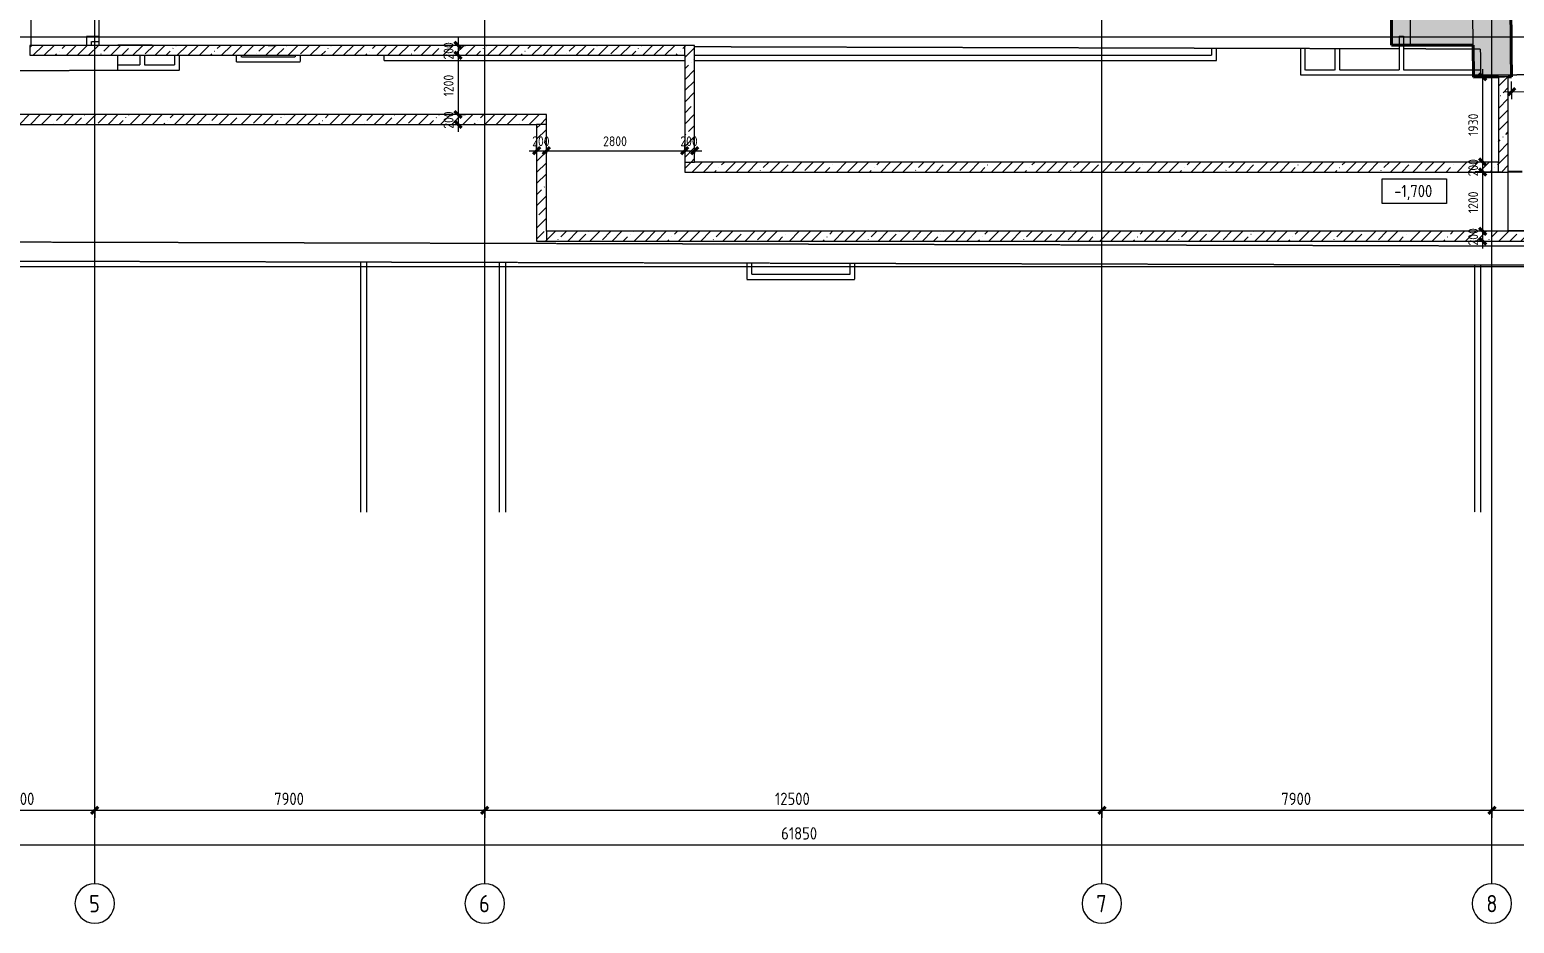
# Model space of a CAD drawing. Header units: millimetres. Extents: x -11886 to 71589, y -4690 to 48120.
# Drawn here: x 9393 to 39464, y -4690 to 13402 of the extents above; entities that cross this region are included whole.
import ezdxf

# ---------------------------------------------------------------- set-up
doc = ezdxf.new("R2010")
doc.units = ezdxf.units.MM
doc.linetypes.add('ADSK_Линия сетки', pattern=[25, 20, -2.5, 0, -2.5])
doc.linetypes.add('ADSK_Сверху', pattern=[4.5, 3, -1.5])
for name, color, linetype, lineweight in [('Аннотация', 7, 'Continuous', 20), ('Лестницы', 7, 'Continuous', 18), ('Оси', 7, 'Continuous', 9), ('Отметки', 7, 'Continuous', 9), ('Размеры', 7, 'Continuous', 9), ('Размеры-100', 7, 'Continuous', 9), ('Стены внутренние', 250, 'Continuous', 18), ('Стены наружные', 250, 'Continuous', 18), ('Стены штриховка', 250, 'Continuous', 18), ('Узлы', 7, 'Continuous', 18)]:
    doc.layers.add(name, color=color, linetype=linetype, lineweight=lineweight)
doc.layers.add('Линии', color=7, linetype='Continuous', lineweight=9, true_color=0x00a600)
doc.styles.add('GOST Common', font='GOST_Common.ttf', dxfattribs={"width": 0.9, "height": 350})
doc.styles.add('GOST Common_1', font='GOST_Common.ttf', dxfattribs={"width": 0.9, "height": 250})
doc.styles.add('GOST Common_2', font='GOST_Common.ttf', dxfattribs={"width": 0.9, "height": 200})
doc.dimstyles.new('ADSK_Основной_2_5_мм', dxfattribs={"dimscale": 304.8, "dimtxt": 251.428749, "dimasz": 0.463911, "dimexe": 0.492126, "dimexo": 0.492126, "dimgap": 0.098425, "dimtad": 1, "dimdec": 1, "dimrnd": 0.1, "dimdsep": 46, "dimtxsty": 'GOST Common_1', "dimblk1": 'OBLIQUE', "dimblk2": 'OBLIQUE', "dimsah": 1, "dimcen": 0.09, "dimdle": 0.492126, "dimazin": 2, "dimtfac": 1, "dimtdec": 4, "dimtix": 1, "dimtmove": 0, "dimatfit": 3, "dimfxl": 1, "dimtvp": 1, "dimtfill": 1, "dimtolj": 1, "dimtzin": 0, "dimlwd": 20, "dimlwe": 20, "dimarcsym": 2})
doc.dimstyles.new('ADSK_Основной_2_мм_Округление_до_1_мм', dxfattribs={"dimscale": 304.8, "dimtxt": 201.142999, "dimasz": 0.463911, "dimexe": 0.492126, "dimexo": 0.492126, "dimgap": 0.098425, "dimtad": 1, "dimdec": 0, "dimdsep": 46, "dimtxsty": 'GOST Common_2', "dimblk1": 'OBLIQUE', "dimblk2": 'OBLIQUE', "dimsah": 1, "dimcen": 0.09, "dimdle": 0.492126, "dimazin": 2, "dimtfac": 1, "dimtdec": 4, "dimtix": 1, "dimtmove": 0, "dimatfit": 3, "dimfxl": 1, "dimtvp": 1, "dimtolj": 1, "dimtzin": 0, "dimlwd": 20, "dimlwe": 20, "dimarcsym": 2})
pattern_1 = [(45, (-121510.57, 9206.3), (-224.5064, 224.5064), []), (45, (-121286.07, 9206.3), (-224.5064, 224.5064), [396.875, -79.375, 3.353, -76.022])]

# ---------------------------------------------------------------- blocks, each defined once
blk = doc.blocks.new('Ось сетки - Круг_Ø8 мм-6577-00 План подвала кладочный')
at = {"layer": 'Оси', "lineweight": 20}
for start, end in [(360, 180), (180, 360)]:
    blk.add_arc((0, 0), 4, start, end, dxfattribs=at)
blk = doc.blocks.new('DIMBLOCK4-00 План подвала кладочный')
at = {"layer": 'Размеры-100', "lineweight": 20, "transparency": 16777216}
for p, q in [((7710, -2402), (7710, 926)), ((10710, -2402), (10710, 926)), ((7710, -2402), (10710, -2402)), ((7710, -2402), (7710, -2552)), ((10710, -2402), (10710, -2552))]:
    blk.add_line(p, q, dxfattribs=at)
at = {"layer": 'Размеры-100', "lineweight": 40, "transparency": 16777216}
for p, q in [((7710, -2402), (7639, -2472)), ((7710, -2402), (7781, -2331)), ((10710, -2402), (10639, -2472)), ((10710, -2402), (10781, -2331))]:
    blk.add_line(p, q, dxfattribs=at)
at = {"layer": 'Размеры-100', "color": 0, "lineweight": 20, "transparency": 16777216, "insert": (8895, -2045), "char_height": 250, "width": 756.84, "attachment_point": 1, "line_spacing_factor": 1.022761, "style": 'GOST Common_1', "bg_fill": 3, "box_fill_scale": 1.25, "bg_fill_color": 256, "bg_fill_true_color": 13158600, "bg_fill_transparency": 0}
blk.add_mtext('3000', dxfattribs=at)
blk = doc.blocks.new('_Oblique')
at = {"color": 0, "linetype": 'ByBlock', "lineweight": -2}
blk.add_line((-0.5, -0.5), (0.5, 0.5), dxfattribs=at)
blk = doc.blocks.new('DIMBLOCK5-00 План подвала кладочный')
at = {"layer": 'Размеры-100', "lineweight": 20, "transparency": 16777216}
for p, q in [((10710, -2402), (10710, 926)), ((18610, -2402), (18610, 926)), ((10710, -2402), (18610, -2402)), ((10710, -2402), (10710, -2552)), ((18610, -2402), (18610, -2552))]:
    blk.add_line(p, q, dxfattribs=at)
at = {"layer": 'Размеры-100', "lineweight": 40, "transparency": 16777216}
for p, q in [((10710, -2402), (10639, -2472)), ((10710, -2402), (10781, -2331)), ((18610, -2402), (18539, -2472)), ((18610, -2402), (18681, -2331))]:
    blk.add_line(p, q, dxfattribs=at)
at = {"layer": 'Размеры-100', "color": 0, "lineweight": 20, "transparency": 16777216, "insert": (14345, -2045), "char_height": 250, "width": 756.84, "attachment_point": 1, "line_spacing_factor": 1.022761, "style": 'GOST Common_1', "bg_fill": 3, "box_fill_scale": 1.25, "bg_fill_color": 256, "bg_fill_true_color": 13158600, "bg_fill_transparency": 0}
blk.add_mtext('7900', dxfattribs=at)
blk = doc.blocks.new('DIMBLOCK6-00 План подвала кладочный')
at = {"layer": 'Размеры-100', "lineweight": 20, "transparency": 16777216}
for p, q in [((18610, -2402), (18610, 926)), ((31110, -2402), (31110, 926)), ((18610, -2402), (31110, -2402)), ((18610, -2402), (18610, -2552)), ((31110, -2402), (31110, -2552))]:
    blk.add_line(p, q, dxfattribs=at)
at = {"layer": 'Размеры-100', "lineweight": 40, "transparency": 16777216}
for p, q in [((18610, -2402), (18539, -2472)), ((18610, -2402), (18681, -2331)), ((31110, -2402), (31039, -2472)), ((31110, -2402), (31181, -2331))]:
    blk.add_line(p, q, dxfattribs=at)
at = {"layer": 'Размеры-100', "color": 0, "lineweight": 20, "transparency": 16777216, "insert": (24489, -2045), "char_height": 250, "width": 889.8, "attachment_point": 1, "line_spacing_factor": 1.022761, "style": 'GOST Common_1', "bg_fill": 3, "box_fill_scale": 1.25, "bg_fill_color": 256, "bg_fill_true_color": 13158600, "bg_fill_transparency": 0}
blk.add_mtext('12500', dxfattribs=at)
blk = doc.blocks.new('DIMBLOCK7-00 План подвала кладочный')
at = {"layer": 'Размеры-100', "lineweight": 20, "transparency": 16777216}
for p, q in [((31110, -2402), (31110, 926)), ((39010, -2402), (39010, 926)), ((31110, -2402), (39010, -2402)), ((31110, -2402), (31110, -2552)), ((39010, -2402), (39010, -2552))]:
    blk.add_line(p, q, dxfattribs=at)
at = {"layer": 'Размеры-100', "lineweight": 40, "transparency": 16777216}
for p, q in [((31110, -2402), (31039, -2472)), ((31110, -2402), (31181, -2331)), ((39010, -2402), (38939, -2472)), ((39010, -2402), (39081, -2331))]:
    blk.add_line(p, q, dxfattribs=at)
at = {"layer": 'Размеры-100', "color": 0, "lineweight": 20, "transparency": 16777216, "insert": (34745, -2045), "char_height": 250, "width": 756.84, "attachment_point": 1, "line_spacing_factor": 1.022761, "style": 'GOST Common_1', "bg_fill": 3, "box_fill_scale": 1.25, "bg_fill_color": 256, "bg_fill_true_color": 13158600, "bg_fill_transparency": 0}
blk.add_mtext('7900', dxfattribs=at)
blk = doc.blocks.new('DIMBLOCK8-00 План подвала кладочный')
at = {"layer": 'Размеры-100', "lineweight": 20, "transparency": 16777216}
for p, q in [((39010, -2402), (39010, 926)), ((42410, -2402), (42410, 926)), ((39010, -2402), (42410, -2402)), ((39010, -2402), (39010, -2552)), ((42410, -2402), (42410, -2552))]:
    blk.add_line(p, q, dxfattribs=at)
at = {"layer": 'Размеры-100', "lineweight": 40, "transparency": 16777216}
for p, q in [((39010, -2402), (38939, -2472)), ((39010, -2402), (39081, -2331)), ((42410, -2402), (42339, -2472)), ((42410, -2402), (42481, -2331))]:
    blk.add_line(p, q, dxfattribs=at)
at = {"layer": 'Размеры-100', "color": 0, "lineweight": 20, "transparency": 16777216, "insert": (40384, -2045), "char_height": 250, "width": 782.41, "attachment_point": 1, "line_spacing_factor": 1.022761, "style": 'GOST Common_1', "bg_fill": 3, "box_fill_scale": 1.25, "bg_fill_color": 256, "bg_fill_true_color": 13158600, "bg_fill_transparency": 0}
blk.add_mtext('3400', dxfattribs=at)
blk = doc.blocks.new('DIMBLOCK16-00 План подвала кладочный')
at = {"layer": 'Размеры-100', "lineweight": 20, "transparency": 16777216}
for p, q in [((-5940, -3102), (-5940, 926)), ((55910, -3102), (55910, 926)), ((-6090, -3102), (56060, -3102)), ((-5940, -3102), (-5940, -3252)), ((55910, -3102), (55910, -3252))]:
    blk.add_line(p, q, dxfattribs=at)
at = {"layer": 'Размеры-100', "lineweight": 40, "transparency": 16777216}
for p, q in [((-5940, -3102), (-6011, -3172)), ((-5940, -3102), (-5869, -3031)), ((55910, -3102), (55839, -3172)), ((55910, -3102), (55981, -3031))]:
    blk.add_line(p, q, dxfattribs=at)
at = {"layer": 'Размеры-100', "color": 0, "lineweight": 20, "transparency": 16777216, "insert": (24614, -2745), "char_height": 250, "width": 889.8, "attachment_point": 1, "line_spacing_factor": 1.022761, "style": 'GOST Common_1', "bg_fill": 3, "box_fill_scale": 1.25, "bg_fill_color": 256, "bg_fill_true_color": 13158600, "bg_fill_transparency": 0}
blk.add_mtext('61850', dxfattribs=at)
blk = doc.blocks.new('DIMBLOCK48-00 План подвала кладочный')
at = {"layer": 'Размеры-100', "lineweight": 20, "transparency": 16777216}
for p, q in [((38824, 12450), (38674, 12450)), ((38824, 10371), (38824, 12600)), ((38824, 12450), (39266, 12450)), ((38824, 10521), (38674, 10521)), ((38824, 10521), (39193, 10521))]:
    blk.add_line(p, q, dxfattribs=at)
at = {"layer": 'Размеры-100', "lineweight": 40, "transparency": 16777216}
for p, q in [((38824, 12450), (38753, 12521)), ((38824, 12450), (38894, 12380)), ((38824, 10521), (38753, 10591)), ((38824, 10521), (38894, 10450))]:
    blk.add_line(p, q, dxfattribs=at)
at = {"layer": 'Размеры-100', "color": 0, "lineweight": 20, "transparency": 16777216, "insert": (38532, 11252), "char_height": 200, "width": 560.47, "attachment_point": 1, "rotation": 90, "line_spacing_factor": 1.022761, "style": 'GOST Common_2'}
blk.add_mtext('1930', dxfattribs=at)
blk = doc.blocks.new('DIMBLOCK119-00 План подвала кладочный')
at = {"layer": 'Размеры-100', "lineweight": 40, "transparency": 16777216}
for p, q in [((38824, 9321), (38753, 9391)), ((38824, 9121), (38753, 9191)), ((38824, 9321), (38894, 9250)), ((38824, 9121), (38894, 9050))]:
    blk.add_line(p, q, dxfattribs=at)
at = {"layer": 'Размеры-100', "lineweight": 20, "transparency": 16777216}
for p, q in [((38824, 9321), (38674, 9321)), ((38824, 9121), (38674, 9121)), ((38824, 8971), (38824, 9321)), ((38824, 9321), (38874, 9321)), ((38824, 9121), (38874, 9121))]:
    blk.add_line(p, q, dxfattribs=at)
at = {"layer": 'Размеры-100', "color": 0, "lineweight": 20, "transparency": 16777216, "insert": (38532, 9031), "char_height": 200, "width": 454.11, "attachment_point": 1, "rotation": 90, "line_spacing_factor": 1.022761, "style": 'GOST Common_2'}
blk.add_mtext('200', dxfattribs=at)
blk = doc.blocks.new('DIMBLOCK120-00 План подвала кладочный')
at = {"layer": 'Размеры-100', "lineweight": 40, "transparency": 16777216}
for p, q in [((38824, 10521), (38753, 10591)), ((38824, 10521), (38894, 10450)), ((38824, 9321), (38753, 9391)), ((38824, 9321), (38894, 9250))]:
    blk.add_line(p, q, dxfattribs=at)
at = {"layer": 'Размеры-100', "lineweight": 20, "transparency": 16777216}
for p, q in [((38824, 10521), (38674, 10521)), ((38824, 9321), (38824, 10521)), ((38824, 10521), (38874, 10521)), ((38824, 9321), (38674, 9321)), ((38824, 9321), (38874, 9321))]:
    blk.add_line(p, q, dxfattribs=at)
at = {"layer": 'Размеры-100', "color": 0, "lineweight": 20, "transparency": 16777216, "insert": (38532, 9687), "char_height": 200, "width": 560.47, "attachment_point": 1, "rotation": 90, "line_spacing_factor": 1.022761, "style": 'GOST Common_2'}
blk.add_mtext('1200', dxfattribs=at)
blk = doc.blocks.new('DIMBLOCK121-00 План подвала кладочный')
at = {"layer": 'Размеры-100', "lineweight": 20, "transparency": 16777216}
for p, q in [((38824, 10521), (38824, 10871)), ((38824, 10721), (38674, 10721)), ((38824, 10721), (38874, 10721)), ((38824, 10521), (38674, 10521)), ((38824, 10521), (38874, 10521))]:
    blk.add_line(p, q, dxfattribs=at)
at = {"layer": 'Размеры-100', "lineweight": 40, "transparency": 16777216}
for p, q in [((38824, 10721), (38753, 10791)), ((38824, 10521), (38753, 10591)), ((38824, 10721), (38894, 10650)), ((38824, 10521), (38894, 10450))]:
    blk.add_line(p, q, dxfattribs=at)
at = {"layer": 'Размеры-100', "color": 0, "lineweight": 20, "transparency": 16777216, "insert": (38532, 10431), "char_height": 200, "width": 454.11, "attachment_point": 1, "rotation": 90, "line_spacing_factor": 1.022761, "style": 'GOST Common_2'}
blk.add_mtext('200', dxfattribs=at)
blk = doc.blocks.new('DIMBLOCK125-00 План подвала кладочный')
at = {"layer": 'Размеры-100', "lineweight": 20, "transparency": 16777216}
for p, q in [((19510, 10951), (19860, 10951)), ((19660, 10951), (19660, 11101)), ((19660, 10951), (19660, 10901)), ((19860, 10951), (19860, 11101)), ((19860, 10951), (19860, 10901))]:
    blk.add_line(p, q, dxfattribs=at)
at = {"layer": 'Размеры-100', "lineweight": 40, "transparency": 16777216}
for p, q in [((19660, 10951), (19589, 10881)), ((19660, 10951), (19731, 11022)), ((19860, 10951), (19789, 10881)), ((19860, 10951), (19931, 11022))]:
    blk.add_line(p, q, dxfattribs=at)
at = {"layer": 'Размеры-100', "color": 0, "lineweight": 20, "transparency": 16777216, "insert": (19571, 11243), "char_height": 200, "width": 454.11, "attachment_point": 1, "line_spacing_factor": 1.022761, "style": 'GOST Common_2'}
blk.add_mtext('200', dxfattribs=at)
blk = doc.blocks.new('DIMBLOCK126-00 План подвала кладочный')
at = {"layer": 'Размеры-100', "lineweight": 40, "transparency": 16777216}
for p, q in [((19860, 10951), (19789, 10881)), ((19860, 10951), (19931, 11022)), ((22660, 10951), (22589, 10881)), ((22660, 10951), (22731, 11022))]:
    blk.add_line(p, q, dxfattribs=at)
at = {"layer": 'Размеры-100', "lineweight": 20, "transparency": 16777216}
for p, q in [((19860, 10951), (19860, 11101)), ((19860, 10951), (22660, 10951)), ((19860, 10951), (19860, 10901)), ((22660, 10951), (22660, 11101)), ((22660, 10951), (22660, 10901))]:
    blk.add_line(p, q, dxfattribs=at)
at = {"layer": 'Размеры-100', "color": 0, "lineweight": 20, "transparency": 16777216, "insert": (21008, 11243), "char_height": 200, "width": 605.47, "attachment_point": 1, "line_spacing_factor": 1.022761, "style": 'GOST Common_2'}
blk.add_mtext('2800', dxfattribs=at)
blk = doc.blocks.new('DIMBLOCK127-00 План подвала кладочный')
at = {"layer": 'Размеры-100', "lineweight": 40, "transparency": 16777216}
for p, q in [((22660, 10951), (22589, 10881)), ((22660, 10951), (22731, 11022)), ((22860, 10951), (22789, 10881)), ((22860, 10951), (22931, 11022))]:
    blk.add_line(p, q, dxfattribs=at)
at = {"layer": 'Размеры-100', "lineweight": 20, "transparency": 16777216}
for p, q in [((22660, 10951), (22660, 11101)), ((22660, 10951), (23010, 10951)), ((22660, 10951), (22660, 10901)), ((22860, 10951), (22860, 11101)), ((22860, 10951), (22860, 10901))]:
    blk.add_line(p, q, dxfattribs=at)
at = {"layer": 'Размеры-100', "color": 0, "lineweight": 20, "transparency": 16777216, "insert": (22571, 11243), "char_height": 200, "width": 454.11, "attachment_point": 1, "line_spacing_factor": 1.022761, "style": 'GOST Common_2'}
blk.add_mtext('200', dxfattribs=at)
blk = doc.blocks.new('DIMBLOCK128-00 План подвала кладочный')
at = {"layer": 'Размеры-100', "lineweight": 20, "transparency": 16777216}
for p, q in [((18069, 13235), (18069, 12885)), ((18069, 13085), (18019, 13085)), ((18069, 13085), (18219, 13085)), ((18069, 12885), (18019, 12885)), ((18069, 12885), (18219, 12885))]:
    blk.add_line(p, q, dxfattribs=at)
at = {"layer": 'Размеры-100', "lineweight": 40, "transparency": 16777216}
for p, q in [((18069, 13085), (17999, 13155)), ((18069, 12885), (17999, 12955)), ((18069, 13085), (18140, 13014)), ((18069, 12885), (18140, 12814))]:
    blk.add_line(p, q, dxfattribs=at)
at = {"layer": 'Размеры-100', "color": 0, "lineweight": 20, "transparency": 16777216, "insert": (17778, 12796), "char_height": 200, "width": 454.11, "attachment_point": 1, "rotation": 90, "line_spacing_factor": 1.022761, "style": 'GOST Common_2'}
blk.add_mtext('200', dxfattribs=at)
blk = doc.blocks.new('DIMBLOCK129-00 План подвала кладочный')
at = {"layer": 'Размеры-100', "lineweight": 40, "transparency": 16777216}
for p, q in [((18069, 12885), (17999, 12955)), ((18069, 12885), (18140, 12814)), ((18069, 11685), (17999, 11755)), ((18069, 11685), (18140, 11614))]:
    blk.add_line(p, q, dxfattribs=at)
at = {"layer": 'Размеры-100', "lineweight": 20, "transparency": 16777216}
for p, q in [((18069, 12885), (18019, 12885)), ((18069, 12885), (18069, 11685)), ((18069, 12885), (18219, 12885)), ((18069, 11685), (18019, 11685)), ((18069, 11685), (18219, 11685))]:
    blk.add_line(p, q, dxfattribs=at)
at = {"layer": 'Размеры-100', "color": 0, "lineweight": 20, "transparency": 16777216, "insert": (17778, 12051), "char_height": 200, "width": 560.47, "attachment_point": 1, "rotation": 90, "line_spacing_factor": 1.022761, "style": 'GOST Common_2'}
blk.add_mtext('1200', dxfattribs=at)
blk = doc.blocks.new('DIMBLOCK130-00 План подвала кладочный')
at = {"layer": 'Размеры-100', "lineweight": 40, "transparency": 16777216}
for p, q in [((18069, 11685), (17999, 11755)), ((18069, 11485), (17999, 11555)), ((18069, 11685), (18140, 11614)), ((18069, 11485), (18140, 11414))]:
    blk.add_line(p, q, dxfattribs=at)
at = {"layer": 'Размеры-100', "lineweight": 20, "transparency": 16777216}
for p, q in [((18069, 11685), (18019, 11685)), ((18069, 11485), (18019, 11485)), ((18069, 11685), (18069, 11335)), ((18069, 11685), (18219, 11685)), ((18069, 11485), (18219, 11485))]:
    blk.add_line(p, q, dxfattribs=at)
at = {"layer": 'Размеры-100', "color": 0, "lineweight": 20, "transparency": 16777216, "insert": (17778, 11396), "char_height": 200, "width": 454.11, "attachment_point": 1, "rotation": 90, "line_spacing_factor": 1.022761, "style": 'GOST Common_2'}
blk.add_mtext('200', dxfattribs=at)
blk = doc.blocks.new('DIMBLOCK186-00 План подвала кладочный')
at = {"layer": 'Размеры-100', "lineweight": 20, "transparency": 16777216}
for p, q in [((39409, 12147), (39407, 12356)), ((40609, 12156), (40607, 12365)), ((39259, 12146), (40759, 12157)), ((39409, 12147), (39410, 11997)), ((40609, 12156), (40610, 12006))]:
    blk.add_line(p, q, dxfattribs=at)
at = {"layer": 'Размеры-100', "lineweight": 40, "transparency": 16777216}
for p, q in [((39409, 12147), (39339, 12076)), ((39409, 12147), (39479, 12218)), ((40609, 12156), (40538, 12085)), ((40609, 12156), (40679, 12227))]:
    blk.add_line(p, q, dxfattribs=at)
at = {"layer": 'Размеры-100', "color": 0, "lineweight": 20, "transparency": 16777216, "insert": (39773, 12441), "char_height": 200, "width": 560.47, "attachment_point": 1, "rotation": 0.4139, "line_spacing_factor": 1.022761, "style": 'GOST Common_2'}
blk.add_mtext('1200', dxfattribs=at)
blk = doc.blocks.new('Высотные отметки - Рамка-5093-00 План подвала кладочный')
at = {"layer": 'Аннотация'}
for p, q in [((-6.5, 0), (-6.5, 5)), ((-6.5, 5), (6.5, 5)), ((6.5, 5), (6.5, 0)), ((6.5, 0), (-6.5, 0))]:
    blk.add_line(p, q, dxfattribs=at)

msp = doc.modelspace()

# ---------------------------------------------------------------- hatches: boundary and pattern name
at = {"layer": 'Стены внутренние', "true_color": 0xc0c0c0}
h = msp.add_hatch(color=9, dxfattribs=at)
h.paths.add_polyline_path([(36973.71, 13085.96), (37353.71, 13085.96), (37353.71, 14607.43), (36978.07, 14607.43), (36980.85, 14407.43), (36973.71, 14407.43), (36973.71, 13541.22)])
h.paths.add_polyline_path([(37353.71, 15807.43), (37353.68, 20424.06), (36973.71, 20424.06), (36973.71, 15807.43)])
msp.add_hatch(color=9, dxfattribs=at).paths.add_polyline_path([(38636.39, 12443.26), (39406.36, 12449.5), (39388.84, 14613.24), (38618.87, 14607), (38635.88, 12505.5)])
h = msp.add_hatch(color=9, dxfattribs=at)
h.paths.add_polyline_path([(39405.9, 12505.95), (39406.11, 12505.96), (39405.79, 12520.35)])
h.paths.add_polyline_path([(40606.08, 12514.62), (42209.75, 12526.21), (42209.75, 12906.22), (40603.33, 12894.61), (40606.03, 12520.35)])
at = {"layer": 'Стены наружные', "true_color": 0xc0c0c0}
msp.add_hatch(color=9, dxfattribs=at).paths.add_polyline_path([(38631.18, 13085.96), (38625.84, 13745.96), (38506.16, 13745.96), (38506.19, 13743.65), (38438.72, 13745.96), (37353.71, 13745.96), (37353.71, 13085.96), (38625.84, 13085.96)])
at = {"layer": 'Узлы', "lineweight": 9}
h = msp.add_hatch(dxfattribs=at)
h.set_pattern_fill('FP_7', color=256, style=0, pattern_type=2)
h.set_pattern_definition(pattern_1)
h.paths.add_polyline_path([(16674.9, 12884.75), (22659.91, 12884.75), (22659.91, 13084.75), (9392.99, 13084.75), (9392.99, 12884.75), (16670.07, 12884.75)])
h = msp.add_hatch(dxfattribs=at)
h.set_pattern_fill('FP_7', color=256, style=0, pattern_type=2)
h.set_pattern_definition(pattern_1)
h.paths.add_polyline_path([(22859.91, 10720.68), (22859.91, 13084.75), (22659.91, 13084.75), (22659.91, 10720.68)])
h = msp.add_hatch(dxfattribs=at)
h.set_pattern_fill('FP_7', color=256, style=0, pattern_type=2)
h.set_pattern_definition(pattern_1)
h.paths.add_polyline_path([(39142.82, 10520.68), (39342.82, 10520.68), (39342.82, 12448.98), (39142.82, 12447.36), (39142.82, 10720.68)])
h = msp.add_hatch(dxfattribs=at)
h.set_pattern_fill('FP_7', color=256, style=0, pattern_type=2)
h.set_pattern_definition(pattern_1)
h.paths.add_polyline_path([(8133.77, 11484.75), (19859.91, 11484.75), (19859.91, 11684.75), (7707.7, 11684.75), (7707.7, 11484.75), (8133.02, 11484.75)])
h = msp.add_hatch(dxfattribs=at)
h.set_pattern_fill('FP_7', color=256, style=0, pattern_type=2)
h.set_pattern_definition(pattern_1)
h.paths.add_polyline_path([(19859.91, 9120.68), (19859.91, 11484.75), (19659.91, 11484.75), (19659.91, 9120.68)])
h = msp.add_hatch(dxfattribs=at)
h.set_pattern_fill('FP_7', color=256, style=0, pattern_type=2)
h.set_pattern_definition(pattern_1)
h.paths.add_polyline_path([(23739.84, 10520.68), (39142.82, 10520.68), (39142.82, 10720.68), (22659.91, 10720.68), (22659.91, 10520.68), (22859.91, 10520.68)])
h = msp.add_hatch(dxfattribs=at)
h.set_pattern_fill('FP_7', color=256, style=0, pattern_type=2)
h.set_pattern_definition(pattern_1)
h.paths.add_polyline_path([(19859.91, 9120.68), (42767.08, 9120.68), (42767.08, 9320.68), (19859.91, 9320.68)])

# ---------------------------------------------------------------- linework, layer by layer
at = {"layer": 'Лестницы', "linetype": 'ADSK_Сверху'}
for p, q in [((39620.72, 10529.9), (39342.84, 10529.9)), ((39625.38, 10519.9), (39342.84, 10519.9)), ((39342.84, 9329.9), (39342.84, 10519.9)), ((39342.84, 9329.9), (39342.84, 9320.68)), ((40180.29, 9329.9), (39342.84, 9329.9))]:
    msp.add_line(p, q, dxfattribs=at)
at = {"layer": 'Линии', "color": 18, "lineweight": 18, "true_color": 0x000000}
for p, q in [((22659.91, 13084.75), (9392.99, 13084.75)), ((9392.99, 13084.75), (9392.99, 12884.75)), ((22859.91, 13084.75), (22659.91, 13084.75)), ((22659.91, 12884.75), (22659.91, 13084.75)), ((22859.91, 10720.68), (22859.91, 13084.75)), ((9392.99, 12884.75), (22659.91, 12884.75)), ((22659.91, 12884.75), (22659.91, 10720.68)), ((39342.82, 12448.98), (39142.82, 12447.36)), ((39142.82, 12447.36), (39142.82, 10720.68)), ((39342.82, 10520.68), (39342.82, 12448.98)), ((19859.91, 11684.75), (7707.7, 11684.75)), ((7707.7, 11484.75), (19659.91, 11484.75)), ((19859.91, 11484.75), (19659.91, 11484.75)), ((19659.91, 11484.75), (19659.91, 9120.68)), ((19859.91, 11484.75), (19859.91, 11684.75)), ((19859.91, 9320.68), (19859.91, 11484.75)), ((22659.91, 10720.68), (22659.91, 10520.68)), ((22659.91, 10720.68), (22859.91, 10720.68)), ((39142.82, 10720.68), (22859.91, 10720.68)), ((39142.82, 10520.68), (39142.82, 10720.68)), ((22659.91, 10520.68), (39142.82, 10520.68)), ((39142.82, 10520.68), (39342.82, 10520.68)), ((19659.91, 9120.68), (19859.91, 9120.68)), ((42767.08, 9320.68), (19859.91, 9320.68)), ((19859.91, 9320.68), (19859.91, 9120.68)), ((19859.91, 9120.68), (42567.08, 9120.68))]:
    msp.add_line(p, q, dxfattribs=at)
at = {"layer": 'Оси', "linetype": 'ADSK_Линия сетки'}
for p, q in [((18609.91, -3890.07), (18609.91, 44534.79)), ((31109.91, -3890.07), (31109.91, 44534.79)), ((10709.91, -3890.07), (10709.91, 21668.8)), ((39009.91, -3890.07), (39009.91, 21668.8)), ((-11086.22, 13256.79), (57141.72, 13256.79)), ((-11086.22, 8606.79), (57141.72, 8606.79))]:
    msp.add_line(p, q, dxfattribs=at)
at = {"layer": 'Стены внутренние', "color": 253, "linetype": 'ADSK_Сверху', "true_color": 0xaaaaaa}
for p, q in [((10795.24, 20408.63), (10795.24, 13084.75)), ((9420.81, 13084.75), (9420.81, 15388.59)), ((10795.24, 13260.87), (10545.24, 13260.87)), ((10545.24, 13260.87), (10545.24, 13084.75)), ((37129.57, 13274.13), (37129.57, 12585.24)), ((37129.57, 13274.13), (37229.57, 13274.13)), ((37229.57, 12585.24), (37229.57, 13274.13)), ((10645.24, 13160.87), (10795.24, 13160.87)), ((10645.24, 13084.75), (10645.24, 13160.87)), ((11175.24, 13084.75), (11175.24, 13093.99)), ((11175.24, 13093.99), (13585.16, 13087.05)), ((11625.24, 13092.69), (11625.24, 13084.75)), ((11725.24, 13084.75), (11725.24, 13092.41)), ((12325.16, 13090.68), (12325.16, 13084.75)), ((12425.16, 13084.75), (12425.16, 13090.39)), ((13585.16, 13087.05), (14383.76, 13084.75)), ((13585.16, 13087.05), (13585.16, 13084.75)), ((13685.16, 13084.75), (13685.16, 13086.76)), ((22859.91, 13060.35), (35130.52, 13025.03)), ((33330.38, 13030.21), (33330.38, 12879.93)), ((33430.38, 12779.93), (33430.38, 13029.92)), ((35130.52, 13025.03), (37129.57, 13019.27)), ((35130.52, 13025.03), (35130.52, 12485.24)), ((35230.52, 12585.24), (35230.52, 13024.74)), ((35829.57, 13023.02), (35829.57, 12585.24)), ((35929.57, 12585.24), (35929.57, 13022.73)), ((37229.57, 13018.99), (38775.47, 13014.54)), ((38775.47, 13014.54), (38779.58, 12585.24)), ((11175.24, 12582.03), (11175.24, 12884.75)), ((11625.24, 12682.03), (11175.24, 12682.03)), ((11625.24, 12884.75), (11625.24, 12682.03)), ((11725.24, 12682.03), (11725.24, 12884.75)), ((12325.16, 12682.03), (11725.24, 12682.03)), ((12325.16, 12884.75), (12325.16, 12682.03)), ((12425.16, 12582.03), (12425.16, 12884.75)), ((13585.16, 12748.35), (13585.16, 12884.75)), ((13585.16, 12748.35), (14870.07, 12748.35)), ((13685.16, 12848.35), (13685.16, 12884.75)), ((14770.07, 12848.35), (13685.16, 12848.35)), ((14770.07, 12884.75), (14770.07, 12848.35)), ((14870.07, 12884.75), (14870.07, 12748.35)), ((16570.07, 12779.93), (16570.07, 12884.75)), ((16570.07, 12779.93), (22659.91, 12779.93)), ((16670.07, 12879.93), (16670.07, 12884.75)), ((22659.91, 12879.93), (16670.07, 12879.93)), ((33330.38, 12879.93), (22859.91, 12879.93)), ((22859.91, 12779.93), (33430.38, 12779.93)), ((8126.21, 12572.74), (11175.24, 12582.03)), ((11175.24, 12582.03), (12425.16, 12582.03)), ((35130.52, 12485.24), (38780.52, 12485.24)), ((35829.57, 12585.24), (35230.52, 12585.24)), ((37129.57, 12585.24), (35929.57, 12585.24)), ((38780.52, 12585.24), (37229.57, 12585.24)), ((38780.52, 12585.24), (38780.52, 12485.24)), ((38780.55, 12484.28), (42084.86, 12515.96)), ((42120.57, 9011.43), (8133.02, 9101.26)), ((8133.77, 8721.26), (18986.34, 8692.57)), ((16095.48, 8700.22), (16095.48, 3635.32)), ((16219.48, 3635.32), (16219.48, 8699.89)), ((18905.66, 8692.5), (18905.66, 3635.32)), ((18905.66, 8692.5), (19037.66, 8692.5)), ((18986.34, 8692.57), (19012.84, 8692.5)), ((19037.66, 3635.32), (19037.66, 8692.5)), ((19037.66, 8692.44), (42124.44, 8631.41)), ((23921.54, 8679.53), (23921.54, 8344.43)), ((24021.54, 8444.43), (24021.54, 8679.26)), ((26004.16, 8444.43), (24021.54, 8444.43)), ((26004.16, 8674.02), (26004.16, 8444.43)), ((26104.16, 8344.43), (26104.16, 8673.76)), ((38660.85, 8640.57), (38660.85, 3635.32)), ((38784.85, 3635.32), (38784.85, 8640.24)), ((23921.54, 8344.43), (26104.16, 8344.43))]:
    msp.add_line(p, q, dxfattribs=at)
at = {"layer": 'Стены внутренние', "lineweight": 40}
for p, q in [((39402.83, 12885.94), (39388.84, 14613.24)), ((36973.71, 14407.52), (36973.71, 13085.96)), ((36973.71, 13085.96), (37353.71, 13085.96)), ((38631.18, 13085.96), (38636.39, 12443.26)), ((39403.36, 12885.95), (39402.83, 12885.94)), ((39406.11, 12505.96), (39403.36, 12885.95)), ((38636.39, 12443.26), (39142.82, 12447.36)), ((39342.82, 12448.98), (39406.36, 12449.5)), ((39405.9, 12505.95), (39406.11, 12505.96)), ((39406.36, 12449.5), (39405.9, 12505.95))]:
    msp.add_line(p, q, dxfattribs=at)
at = {"layer": 'Стены наружные', "lineweight": 40}
msp.add_line((37353.71, 13085.96), (38631.18, 13085.96), dxfattribs=at)
at = {"layer": 'Стены штриховка'}
for p, q in [((37353.71, 13745.96), (37353.71, 13085.96)), ((38631.18, 13085.96), (38625.84, 13745.96)), ((39402.83, 12885.94), (39405.9, 12505.95))]:
    msp.add_line(p, q, dxfattribs=at)

# ---------------------------------------------------------------- block references
at = {"layer": 'Оси', "lineweight": 20, "xscale": 99.99999999999993, "yscale": 99.99999999999993, "zscale": 99.99999999999993}
for p in [(10709.91, -4290.07), (18609.91, -4290.07), (31109.91, -4290.07), (39009.91, -4290.07)]:
    msp.add_blockref('Ось сетки - Круг_Ø8 мм-6577-00 План подвала кладочный', p, dxfattribs=at)
at = {"layer": 'Отметки', "lineweight": 20, "xscale": 99.99999999999993, "yscale": 99.99999999999993, "zscale": 99.99999999999993}
msp.add_blockref('Высотные отметки - Рамка-5093-00 План подвала кладочный', (37439.11, 9883.82), dxfattribs=at)

# ---------------------------------------------------------------- texts
at = {"layer": 'Оси', "char_height": 350, "width": 274.1771, "attachment_point": 1, "style": 'GOST Common'}
for s, insert in [('\\fGOST Common|b0|i0|c204|p34|;\\W.9;5', (10596.13, -4117.53)), ('\\fGOST Common|b0|i0|c204|p34|;\\W.9;6', (18496.13, -4117.53)), ('\\fGOST Common|b0|i0|c204|p34|;\\W.9;7', (30996.13, -4117.53)), ('\\fGOST Common|b0|i0|c204|p34|;\\W.9;8', (38896.13, -4117.53))]:
    msp.add_mtext(s, dxfattribs=dict(at, insert=insert))
at = {"layer": 'Отметки', "lineweight": 20, "insert": (37031.8, 10260.53), "char_height": 250, "width": 977.5323, "attachment_point": 1, "line_spacing_factor": 1.022761, "style": 'GOST Common_1'}
msp.add_mtext('-1,700', dxfattribs=at)

# ---------------------------------------------------------------- dimensions: what is measured, and where the dimension line sits
at = {"layer": 'Размеры', "lineweight": 20}
for base, p1, p2, angle, override, picture, middle in [((18069.44, 12884.75), (18169.43, 13084.75), (18169.43, 12884.75), 90, {"dimpost": '<>', "dimfxl": 200}, 'DIMBLOCK128-00 План подвала кладочный', (17939.44, 12984.75)), ((18069.44, 11684.75), (18169.43, 12884.75), (18169.43, 11684.75), 90, {"dimpost": '<>', "dimfxl": 1200}, 'DIMBLOCK129-00 План подвала кладочный', (17939.44, 12284.75)), ((38823.78, 12450.35), (39342.82, 10520.68), (39416.13, 12450.35), 90, {"dimpost": '<>', "dimfxl": 1931.061923}, 'DIMBLOCK48-00 План подвала кладочный', (38693.78, 11485.52)), ((40608.67, 12155.76), (39406.11, 12505.96), (40606.08, 12514.62), 0.413928, {"dimpost": '<>', "dimfxl": 1200}, 'DIMBLOCK186-00 План подвала кладочный', (40007.74, 12281.42)), ((18069.44, 11484.75), (18169.43, 11684.75), (18169.43, 11484.75), 90, {"dimpost": '<>', "dimfxl": 200}, 'DIMBLOCK130-00 План подвала кладочный', (17939.44, 11584.75)), ((38823.78, 10720.68), (38723.8, 10520.68), (38723.8, 10720.68), 90, {"dimpost": '<>', "dimfxl": 200}, 'DIMBLOCK121-00 План подвала кладочный', (38693.78, 10620.68)), ((38823.78, 10520.68), (38723.8, 9320.68), (38723.8, 10520.68), 90, {"dimpost": '<>', "dimfxl": 1200}, 'DIMBLOCK120-00 План подвала кладочный', (38693.78, 9920.68)), ((38823.78, 9320.68), (38723.8, 9120.68), (38723.8, 9320.68), 90, {"dimpost": '<>', "dimfxl": 200}, 'DIMBLOCK119-00 План подвала кладочный', (38693.78, 9220.68))]:
    dim = msp.add_linear_dim(base=base, p1=p1, p2=p2, angle=angle, dimstyle='ADSK_Основной_2_мм_Округление_до_1_мм', override=override, dxfattribs=at)
    dim.commit()
    dim.dimension.update_dxf_attribs({"geometry": picture, "text_midpoint": middle})
for base, p1, p2, override, picture, middle in [((19859.91, 10951.37), (19659.91, 11051.35), (19859.91, 11051.35), {"dimpost": '<>', "dimfxl": 200}, 'DIMBLOCK125-00 План подвала кладочный', (19759.91, 11081.37)), ((22659.91, 10951.37), (19859.91, 11051.35), (22659.91, 11051.35), {"dimpost": '<>', "dimfxl": 2800}, 'DIMBLOCK126-00 План подвала кладочный', (21259.91, 11081.37)), ((22859.91, 10951.37), (22659.91, 11051.35), (22859.91, 11051.35), {"dimpost": '<>', "dimfxl": 200}, 'DIMBLOCK127-00 План подвала кладочный', (22759.91, 11081.37))]:
    dim = msp.add_linear_dim(base=base, p1=p1, p2=p2, dimstyle='ADSK_Основной_2_мм_Округление_до_1_мм', override=override, dxfattribs=at)
    dim.commit()
    dim.dimension.update_dxf_attribs({"geometry": picture, "text_midpoint": middle})

# ---------------------------------------------------------------- next in the draw order: dimensions: what is measured, and where the dimension line sits
dim = msp.add_linear_dim(base=(10709.91, -2401.64), p1=(7709.91, 1075.56), p2=(10709.91, 1075.56), dimstyle='ADSK_Основной_2_5_мм', override={"dimpost": '<>', "dimfxl": 3000}, dxfattribs=at)
dim.commit()
dim.dimension.update_dxf_attribs({"geometry": 'DIMBLOCK4-00 План подвала кладочный', "text_midpoint": (9209.91, -2246.64)})

# ---------------------------------------------------------------- next in the draw order: dimensions: what is measured, and where the dimension line sits
dim = msp.add_linear_dim(base=(18609.91, -2401.64), p1=(10709.91, 1075.56), p2=(18609.91, 1075.56), dimstyle='ADSK_Основной_2_5_мм', override={"dimpost": '<>', "dimfxl": 7900}, dxfattribs=at)
dim.commit()
dim.dimension.update_dxf_attribs({"geometry": 'DIMBLOCK5-00 План подвала кладочный', "text_midpoint": (14659.91, -2246.64)})

# ---------------------------------------------------------------- next in the draw order: dimensions: what is measured, and where the dimension line sits
dim = msp.add_linear_dim(base=(31109.91, -2401.64), p1=(18609.91, 1075.56), p2=(31109.91, 1075.56), dimstyle='ADSK_Основной_2_5_мм', override={"dimpost": '<>', "dimfxl": 12500}, dxfattribs=at)
dim.commit()
dim.dimension.update_dxf_attribs({"geometry": 'DIMBLOCK6-00 План подвала кладочный', "text_midpoint": (24859.91, -2246.64)})

# ---------------------------------------------------------------- next in the draw order: dimensions: what is measured, and where the dimension line sits
dim = msp.add_linear_dim(base=(39009.91, -2401.64), p1=(31109.91, 1075.56), p2=(39009.91, 1075.56), dimstyle='ADSK_Основной_2_5_мм', override={"dimpost": '<>', "dimfxl": 7900}, dxfattribs=at)
dim.commit()
dim.dimension.update_dxf_attribs({"geometry": 'DIMBLOCK7-00 План подвала кладочный', "text_midpoint": (35059.91, -2246.64)})

# ---------------------------------------------------------------- next in the draw order: dimensions: what is measured, and where the dimension line sits
dim = msp.add_linear_dim(base=(42409.91, -2401.64), p1=(39009.91, 1075.56), p2=(42409.91, 1075.56), dimstyle='ADSK_Основной_2_5_мм', override={"dimpost": '<>', "dimfxl": 3400}, dxfattribs=at)
dim.commit()
dim.dimension.update_dxf_attribs({"geometry": 'DIMBLOCK8-00 План подвала кладочный', "text_midpoint": (40709.91, -2246.64)})

# ---------------------------------------------------------------- next in the draw order: dimensions: what is measured, and where the dimension line sits
dim = msp.add_linear_dim(base=(55909.91, -3101.64), p1=(-5940.09, 1075.56), p2=(55909.91, 1075.56), dimstyle='ADSK_Основной_2_5_мм', override={"dimpost": '<>', "dimfxl": 61850}, dxfattribs=at)
dim.commit()
dim.dimension.update_dxf_attribs({"geometry": 'DIMBLOCK16-00 План подвала кладочный', "text_midpoint": (24984.91, -2946.64)})

doc.saveas('drawing.dxf')
